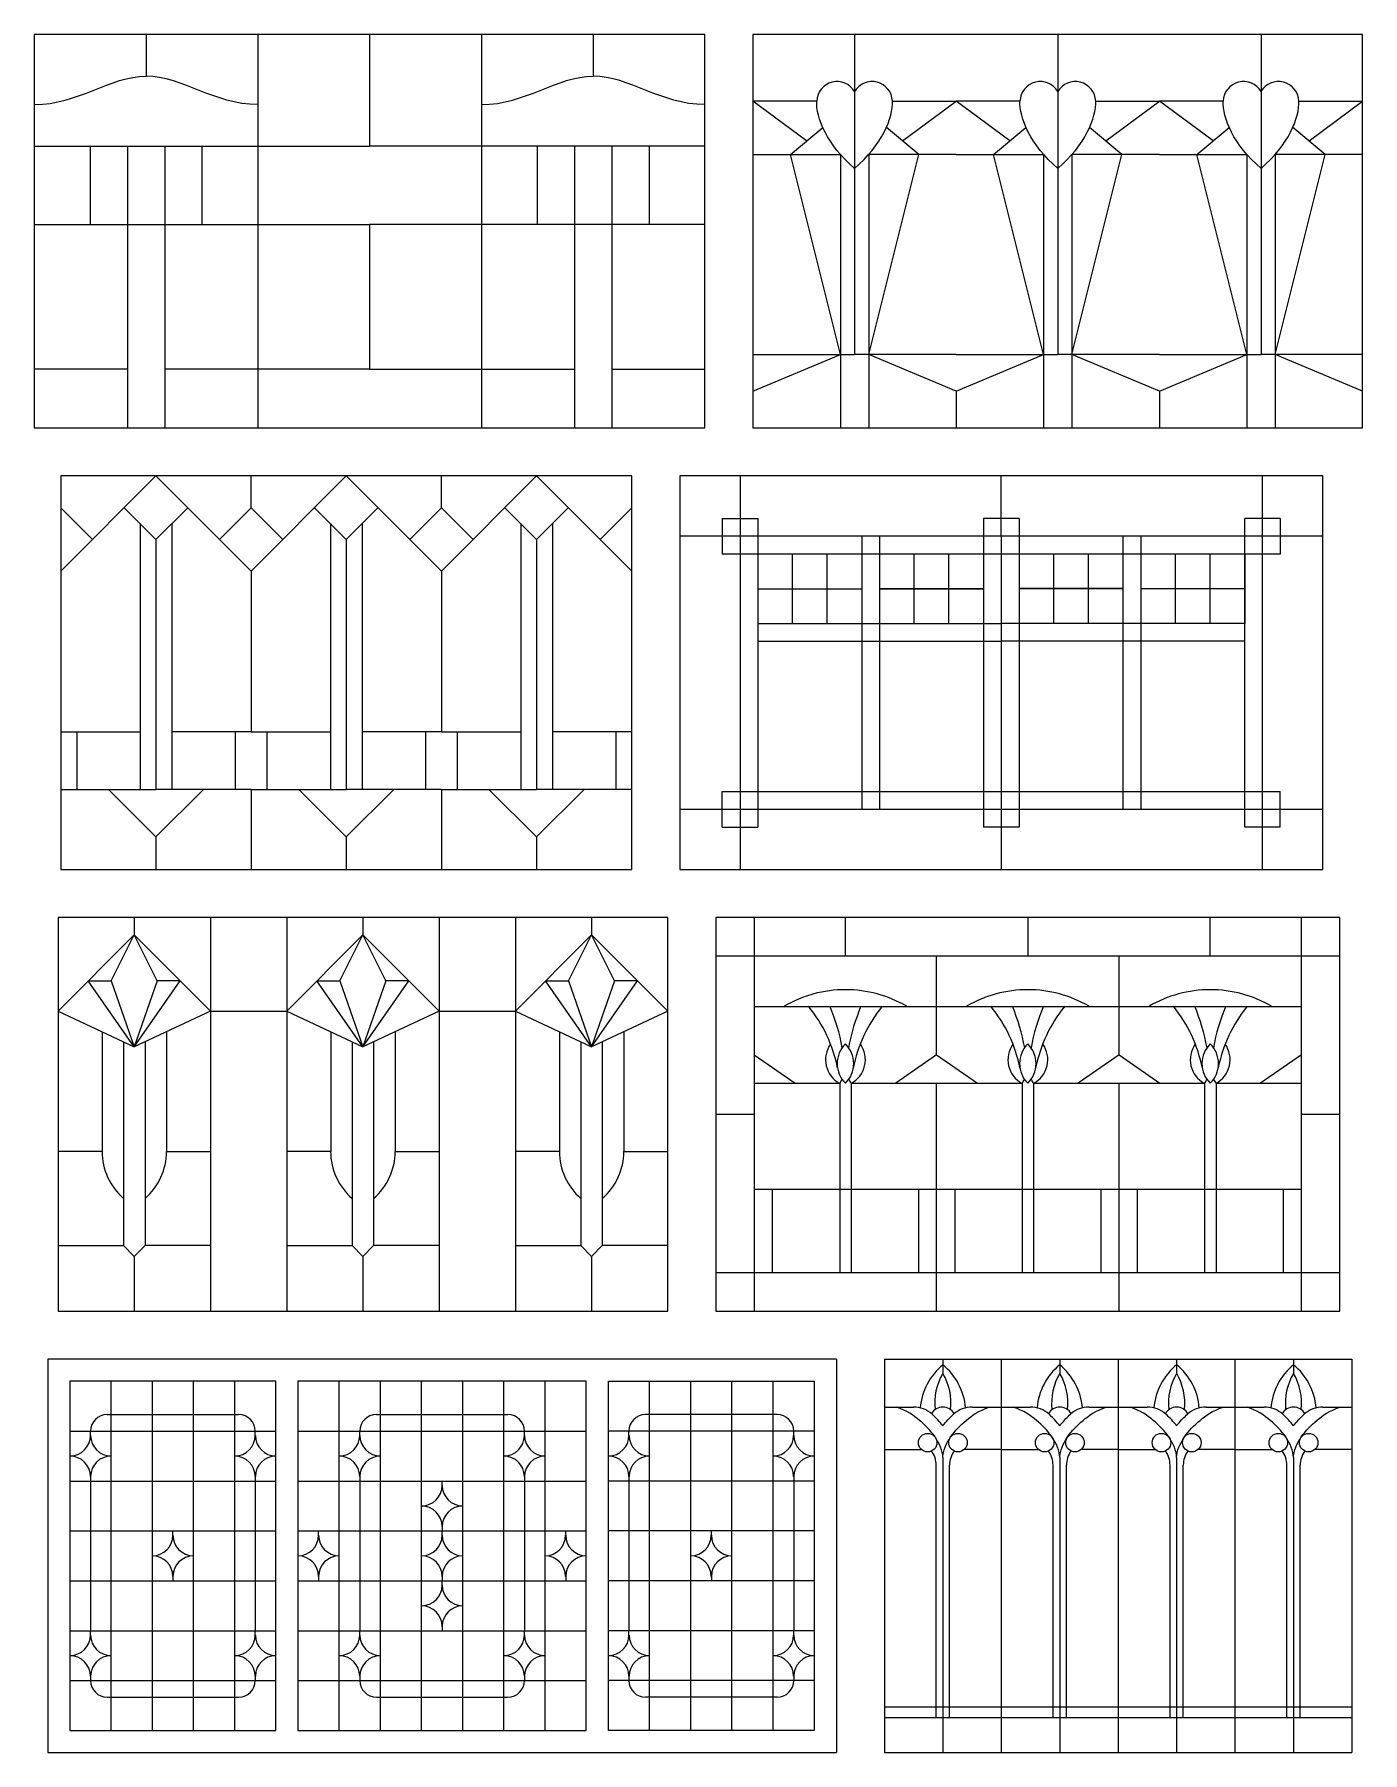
# Model space of a CAD drawing. Header units: millimetres. Extents: x -187 to 164, y -192 to 147.
# Drawn here: x 21.1 to 159.4, y -31.6 to 147.3 of the extents above; entities that cross this region are included whole.
import ezdxf

# ---------------------------------------------------------------- set-up
doc = ezdxf.new("R2010")
doc.units = ezdxf.units.MM
doc.header["$MEASUREMENT"] = 0
doc.layers.add('Layer 03', color=5, linetype='Continuous')

msp = doc.modelspace()

# ---------------------------------------------------------------- linework, layer by layer
at = {"layer": 'Layer 03'}
for p, q in [((159.43, 147.32), (95.93, 147.32)), ((95.93, 147.32), (95.93, 106.35)), ((159.43, 106.35), (159.43, 147.32)), ((21.09, 135.68), (56.01, 135.68)), ((90.93, 135.68), (56.01, 135.68)), ((21.09, 127.54), (56.01, 127.54)), ((90.93, 127.54), (56.01, 127.54)), ((30.79, 112.46), (21.09, 112.46)), ((56.01, 112.46), (34.67, 112.46)), ((56.01, 112.46), (77.35, 112.46)), ((81.23, 112.46), (90.93, 112.46)), ((95.93, 106.35), (159.43, 106.35)), ((94.59, 101.35), (94.59, 60.38)), ((149, 60.38), (149, 101.35)), ((92.73, 96.92), (96.44, 96.92)), ((92.73, 96.92), (92.73, 93.22)), ((96.44, 96.92), (96.44, 64.8)), ((119.94, 96.92), (119.94, 64.8)), ((123.65, 96.92), (123.65, 64.8)), ((147.15, 64.8), (147.15, 96.92)), ((150.86, 96.92), (147.15, 96.92)), ((150.86, 96.92), (150.86, 93.22)), ((155.28, 95.07), (88.31, 95.07)), ((107.27, 95.07), (107.27, 66.66)), ((136.33, 95.07), (136.33, 66.66)), ((150.86, 93.22), (92.73, 93.22)), ((100.05, 86), (100.05, 93.22)), ((103.66, 86), (103.66, 93.22)), ((112.73, 86), (112.73, 93.22)), ((116.33, 86), (116.33, 93.22)), ((127.26, 86), (127.26, 93.22)), ((130.87, 86), (130.87, 93.22)), ((139.94, 86), (139.94, 93.22)), ((143.54, 86), (143.54, 93.22)), ((96.44, 84.15), (121.8, 84.15)), ((147.15, 84.15), (121.8, 84.15)), ((92.73, 68.51), (150.86, 68.51)), ((92.73, 64.8), (92.73, 68.51)), ((150.86, 64.8), (150.86, 68.51)), ((88.31, 66.66), (155.28, 66.66)), ((92.73, 64.8), (96.44, 64.8)), ((150.86, 64.8), (147.15, 64.8)), ((23.56, 55.38), (23.56, 14.41)), ((87.06, 55.38), (23.56, 55.38)), ((63.25, 55.38), (63.25, 14.41)), ((87.06, 14.41), (87.06, 55.38)), ((96.07, 55.38), (96.07, 14.41)), ((153.06, 14.41), (153.06, 55.38)), ((157.06, 51.37), (92.06, 51.37)), ((115.06, 41.1), (115.06, 51.37)), ((134.06, 41.1), (134.06, 51.37)), ((26.71, 48.77), (29.1, 48.77)), ((31.5, 41.93), (26.71, 48.77)), ((31.5, 41.93), (36.29, 48.77)), ((36.29, 48.77), (33.9, 48.77)), ((50.52, 48.77), (52.92, 48.77)), ((55.31, 41.93), (50.52, 48.77)), ((55.31, 41.93), (60.11, 48.77)), ((60.11, 48.77), (57.71, 48.77)), ((79.13, 41.93), (74.33, 48.77)), ((74.33, 48.77), (76.73, 48.77)), ((79.13, 41.93), (83.92, 48.77)), ((83.92, 48.77), (81.52, 48.77)), ((30.38, 42.45), (30.38, 21.22)), ((32.62, 42.45), (32.62, 21.22)), ((54.2, 42.45), (54.2, 21.22)), ((56.43, 42.45), (56.43, 21.22)), ((78.01, 42.45), (78.01, 21.22)), ((80.24, 42.45), (80.24, 21.22)), ((115.06, 14.41), (115.06, 38.12)), ((134.06, 14.41), (134.06, 38.12)), ((92.06, 18.41), (157.06, 18.41)), ((23.56, 14.41), (87.06, 14.41)), ((22.5, 9.41), (22.5, -31.56)), ((104.63, 9.41), (22.5, 9.41)), ((104.63, 9.41), (104.63, -31.56)), ((109.63, 9.41), (109.63, -31.56)), ((109.63, 9.41), (158.32, 9.41)), ((146.15, -31.56), (146.15, 9.41)), ((24.8, 7.1), (24.8, -29.26)), ((46.25, 7.1), (24.8, 7.1)), ((46.25, -29.26), (46.25, 7.1)), ((48.55, 7.1), (48.55, -29.26)), ((78.57, 7.1), (48.55, 7.1)), ((69.99, -29.26), (69.99, 7.1)), ((78.57, -29.26), (78.57, 7.1)), ((80.88, -29.26), (80.88, 7.1)), ((80.88, 7.1), (102.32, 7.1)), ((102.32, 7.1), (102.32, -29.26)), ((28.68, 3.64), (42.37, 3.64)), ((56.72, 3.64), (70.41, 3.64)), ((98.45, 3.64), (84.75, 3.64)), ((48.55, 1.91), (78.57, 1.91)), ((109.63, -0.02), (113.5, -0.02)), ((121.8, -0.02), (117.93, -0.02)), ((121.8, -0.02), (125.67, -0.02)), ((133.97, -0.02), (130.1, -0.02)), ((133.97, -0.02), (137.85, -0.02)), ((146.15, -0.02), (142.27, -0.02)), ((146.15, -0.02), (150.02, -0.02)), ((158.32, -0.02), (154.45, -0.02)), ((48.55, -3.29), (78.57, -3.29)), ((48.55, -8.48), (78.57, -8.48)), ((48.55, -13.67), (78.57, -13.67)), ((48.55, -18.87), (78.57, -18.87)), ((48.55, -24.06), (78.57, -24.06)), ((28.68, -25.79), (42.37, -25.79)), ((56.72, -25.79), (70.41, -25.79)), ((98.45, -25.79), (84.75, -25.79)), ((109.63, -26.8), (158.32, -26.8)), ((109.63, -27.92), (158.32, -27.92)), ((24.8, -29.26), (46.25, -29.26)), ((48.55, -29.26), (78.57, -29.26)), ((102.32, -29.26), (80.88, -29.26)), ((22.5, -31.56), (104.63, -31.56)), ((109.63, -31.56), (158.32, -31.56))]:
    msp.add_line(p, q, dxfattribs=at)
for points in [[(21.09, 106.35), (90.93, 106.35), (90.93, 147.32), (21.09, 147.32)], [(23.85, 60.38), (83.31, 60.38), (83.31, 101.35), (23.85, 101.35)], [(88.31, 60.38), (155.28, 60.38), (155.28, 101.35), (88.31, 101.35)], [(92.06, 14.41), (157.06, 14.41), (157.06, 55.38), (92.06, 55.38)]]:
    msp.add_lwpolyline(points, close=True, dxfattribs=at)
for points in [[(32.73, 147.32), (32.73, 142.96)], [(44.37, 147.32), (44.37, 106.35)], [(56.01, 147.32), (56.01, 135.68)], [(67.65, 147.32), (67.65, 106.35)], [(79.29, 147.32), (79.29, 142.96)], [(106.52, 147.32), (106.52, 141.37)], [(127.68, 147.32), (127.68, 141.37)], [(148.85, 147.32), (148.85, 141.37)], [(106.52, 141.37), (106.52, 133.37)], [(127.68, 141.37), (127.68, 133.37)], [(148.85, 141.37), (148.85, 133.37)], [(102.57, 140.38), (95.93, 140.38)], [(101.52, 136.22), (95.93, 140.38)], [(110.46, 140.38), (117.1, 140.38)], [(111.51, 136.22), (117.1, 140.38)], [(122.69, 136.22), (117.1, 140.38)], [(123.74, 140.38), (117.1, 140.38)], [(131.63, 140.38), (138.27, 140.38)], [(132.68, 136.22), (138.27, 140.38)], [(143.85, 136.22), (138.27, 140.38)], [(144.91, 140.38), (138.27, 140.38)], [(152.79, 140.38), (159.43, 140.38)], [(153.85, 136.22), (159.43, 140.38)], [(99.84, 134.81), (103.2, 137.63)], [(113.2, 134.81), (109.83, 137.63)], [(121, 134.81), (124.37, 137.63)], [(134.36, 134.81), (131, 137.63)], [(142.17, 134.81), (145.54, 137.63)], [(155.53, 134.81), (152.16, 137.63)], [(26.91, 135.68), (26.91, 127.54)], [(30.79, 135.68), (30.79, 106.35)], [(34.67, 135.68), (34.67, 106.35)], [(38.55, 135.68), (38.55, 127.54)], [(73.47, 135.68), (73.47, 127.54)], [(77.35, 135.68), (77.35, 106.35)], [(81.23, 135.68), (81.23, 106.35)], [(85.11, 135.68), (85.11, 127.54)], [(95.93, 134.81), (105.05, 134.81)], [(105.05, 113.98), (99.84, 134.81)], [(105.05, 134.81), (105.05, 106.35)], [(107.99, 113.98), (113.2, 134.81)], [(107.99, 134.81), (107.99, 106.35)], [(117.1, 134.81), (107.99, 134.81)], [(117.1, 134.81), (126.21, 134.81)], [(126.21, 113.98), (121, 134.81)], [(126.21, 134.81), (126.21, 106.35)], [(138.27, 134.81), (129.15, 134.81)], [(129.15, 134.81), (129.15, 106.35)], [(129.15, 113.98), (134.36, 134.81)], [(138.27, 134.81), (147.38, 134.81)], [(147.38, 113.98), (142.17, 134.81)], [(147.38, 134.81), (147.38, 106.35)], [(159.43, 134.81), (150.32, 134.81)], [(150.32, 134.81), (150.32, 106.35)], [(150.32, 113.98), (155.53, 134.81)], [(106.52, 133.37), (106.52, 113.98)], [(127.68, 133.37), (127.68, 113.98)], [(148.85, 133.37), (148.85, 113.98)], [(56.01, 127.54), (56.01, 112.46)], [(95.93, 113.98), (106.52, 113.98)], [(95.93, 110.17), (105.05, 113.98)], [(117.1, 113.98), (106.52, 113.98)], [(117.1, 110.17), (107.99, 113.98)], [(117.1, 110.17), (126.21, 113.98)], [(117.1, 113.98), (127.68, 113.98)], [(138.27, 113.98), (127.68, 113.98)], [(138.27, 110.17), (129.15, 113.98)], [(138.27, 110.17), (147.38, 113.98)], [(138.27, 113.98), (148.85, 113.98)], [(159.43, 113.98), (148.85, 113.98)], [(159.43, 110.17), (150.32, 113.98)], [(117.1, 110.17), (117.1, 106.35)], [(138.27, 110.17), (138.27, 106.35)], [(33.76, 101.35), (23.85, 91.44)], [(33.76, 101.35), (43.67, 91.44)], [(43.67, 98.04), (43.67, 101.35)], [(53.58, 101.35), (43.67, 91.44)], [(53.58, 101.35), (63.49, 91.44)], [(63.49, 98.04), (63.49, 101.35)], [(73.4, 101.35), (63.49, 91.44)], [(73.4, 101.35), (83.31, 91.44)], [(121.8, 95.07), (121.8, 101.35)], [(27.16, 94.74), (23.85, 98.04)], [(30.46, 98.04), (33.76, 94.74)], [(37.07, 98.04), (33.76, 94.74)], [(40.37, 94.74), (43.67, 98.04)], [(46.97, 94.74), (43.67, 98.04)], [(50.28, 98.04), (53.58, 94.74)], [(56.88, 98.04), (53.58, 94.74)], [(60.19, 94.74), (63.49, 98.04)], [(66.79, 94.74), (63.49, 98.04)], [(70.1, 98.04), (73.4, 94.74)], [(76.7, 98.04), (73.4, 94.74)], [(80.01, 94.74), (83.31, 98.04)], [(123.65, 96.92), (119.94, 96.92)], [(32.11, 96.39), (32.11, 68.72)], [(35.41, 96.39), (35.41, 68.72)], [(51.93, 96.39), (51.93, 68.72)], [(55.23, 96.39), (55.23, 68.72)], [(71.75, 96.39), (71.75, 68.72)], [(75.05, 96.39), (75.05, 68.72)], [(109.12, 95.07), (109.12, 66.66)], [(121.8, 95.07), (121.8, 66.66)], [(134.47, 95.07), (134.47, 66.66)], [(33.76, 94.74), (33.76, 68.72)], [(53.58, 94.74), (53.58, 68.72)], [(73.4, 94.74), (73.4, 68.72)], [(96.44, 93.22), (96.44, 86.03)], [(147.15, 93.22), (147.15, 86.03)], [(43.67, 91.44), (43.67, 74.7)], [(63.49, 91.44), (63.49, 74.7)], [(96.44, 89.61), (96.44, 86)], [(96.44, 89.61), (107.27, 89.61)], [(109.12, 89.62), (119.94, 89.62)], [(109.12, 89.61), (119.94, 89.61)], [(134.47, 89.62), (123.65, 89.62)], [(134.47, 89.61), (123.65, 89.61)], [(147.15, 89.61), (136.33, 89.61)], [(147.15, 89.61), (147.15, 86)], [(96.44, 86), (121.8, 86)], [(147.15, 86), (121.8, 86)], [(23.85, 74.7), (32.11, 74.7)], [(25.5, 74.7), (25.5, 68.72)], [(43.67, 74.7), (35.41, 74.7)], [(42.02, 74.7), (42.02, 68.72)], [(43.67, 74.7), (51.93, 74.7)], [(45.32, 74.7), (45.32, 68.72)], [(63.49, 74.7), (55.23, 74.7)], [(61.84, 74.7), (61.84, 68.72)], [(63.49, 74.7), (71.75, 74.7)], [(65.14, 74.7), (65.14, 68.72)], [(83.31, 74.7), (75.05, 74.7)], [(81.66, 74.7), (81.66, 68.72)], [(23.85, 68.72), (33.76, 68.72)], [(28.81, 68.72), (33.76, 63.77)], [(43.67, 68.72), (33.76, 68.72)], [(38.72, 68.72), (33.76, 63.77)], [(43.67, 68.72), (43.67, 60.38)], [(43.67, 68.72), (53.58, 68.72)], [(48.63, 68.72), (53.58, 63.77)], [(63.49, 68.72), (53.58, 68.72)], [(58.54, 68.72), (53.58, 63.77)], [(63.49, 68.72), (63.49, 60.38)], [(63.49, 68.72), (73.4, 68.72)], [(68.44, 68.72), (73.4, 63.77)], [(83.31, 68.72), (73.4, 68.72)], [(78.35, 68.72), (73.4, 63.77)], [(121.8, 66.66), (121.8, 60.38)], [(123.65, 64.8), (119.94, 64.8)], [(33.76, 63.77), (33.76, 60.38)], [(53.58, 63.77), (53.58, 60.38)], [(73.4, 63.77), (73.4, 60.38)], [(31.5, 55.38), (31.5, 53.57)], [(39.44, 55.38), (39.44, 14.41)], [(47.38, 55.38), (47.38, 14.41)], [(55.31, 55.38), (55.31, 53.57)], [(71.19, 55.38), (71.19, 14.41)], [(79.13, 55.38), (79.13, 53.57)], [(105.57, 51.37), (105.57, 55.38)], [(124.56, 55.38), (124.56, 51.37)], [(143.56, 51.37), (143.56, 55.38)], [(31.5, 53.57), (23.56, 45.63)], [(29.1, 48.77), (31.5, 53.57)], [(31.5, 53.57), (39.44, 45.63)], [(33.9, 48.77), (31.5, 53.57)], [(55.31, 53.57), (47.38, 45.63)], [(52.92, 48.77), (55.31, 53.57)], [(55.31, 53.57), (63.25, 45.63)], [(57.71, 48.77), (55.31, 53.57)], [(79.13, 53.57), (71.19, 45.63)], [(76.73, 48.77), (79.13, 53.57)], [(81.52, 48.77), (79.13, 53.57)], [(79.13, 53.57), (87.06, 45.63)], [(29.1, 48.77), (31.5, 41.93)], [(33.9, 48.77), (31.5, 41.93)], [(52.92, 48.77), (55.31, 41.93)], [(57.71, 48.77), (55.31, 41.93)], [(76.73, 48.77), (79.13, 41.93)], [(81.52, 48.77), (79.13, 41.93)], [(23.56, 45.63), (31.5, 41.93)], [(39.44, 45.63), (31.5, 41.93)], [(39.44, 45.63), (47.38, 45.63)], [(47.38, 45.63), (55.31, 41.93)], [(63.25, 45.63), (55.31, 41.93)], [(63.25, 45.63), (71.19, 45.63)], [(71.19, 45.63), (79.13, 41.93)], [(87.06, 45.63), (79.13, 41.93)], [(96.07, 46.13), (115.06, 46.13)], [(115.06, 46.13), (134.06, 46.13)], [(134.06, 46.13), (153.06, 46.13)], [(28.15, 43.49), (28.15, 31.02)], [(34.86, 43.49), (34.86, 31.02)], [(51.96, 43.49), (51.96, 31.02)], [(58.67, 43.49), (58.67, 31.02)], [(75.77, 43.49), (75.77, 31.02)], [(82.48, 43.49), (82.48, 31.02)], [(96.07, 41.1), (100.33, 38.12)], [(115.06, 41.1), (110.8, 38.12)], [(115.06, 41.1), (119.33, 38.12)], [(134.06, 41.1), (129.8, 38.12)], [(134.06, 41.1), (138.32, 38.12)], [(153.06, 41.1), (148.8, 38.12)], [(96.07, 38.12), (104.97, 38.12)], [(104.97, 38.12), (104.97, 18.41)], [(106.17, 38.12), (106.17, 18.41)], [(106.17, 38.12), (115.06, 38.12)], [(115.06, 38.12), (123.96, 38.12)], [(123.96, 38.12), (123.96, 18.41)], [(125.16, 38.12), (125.16, 18.41)], [(125.16, 38.12), (134.06, 38.12)], [(134.06, 38.12), (142.96, 38.12)], [(142.96, 38.12), (142.96, 18.41)], [(144.16, 38.12), (144.16, 18.41)], [(144.16, 38.12), (153.06, 38.12)], [(92.06, 34.89), (96.07, 34.89)], [(153.06, 34.89), (157.06, 34.89)], [(28.15, 31.02), (23.56, 31.02)], [(34.86, 31.02), (39.44, 31.02)], [(51.96, 31.02), (47.38, 31.02)], [(58.67, 31.02), (63.25, 31.02)], [(75.77, 31.02), (71.19, 31.02)], [(82.48, 31.02), (87.06, 31.02)], [(96.07, 27.09), (115.06, 27.09)], [(97.95, 27.09), (97.95, 18.41)], [(113.18, 27.09), (113.18, 18.41)], [(115.06, 27.09), (134.06, 27.09)], [(116.95, 27.09), (116.95, 18.41)], [(132.18, 27.09), (132.18, 18.41)], [(134.06, 27.09), (153.06, 27.09)], [(135.94, 27.09), (135.94, 18.41)], [(151.17, 27.09), (151.17, 18.41)], [(23.56, 21.22), (30.38, 21.22)], [(30.38, 21.22), (31.5, 20.1)], [(32.62, 21.22), (31.5, 20.1)], [(31.5, 20.1), (31.5, 14.41)], [(39.44, 21.22), (32.62, 21.22)], [(47.38, 21.22), (54.2, 21.22)], [(54.2, 21.22), (55.31, 20.1)], [(56.43, 21.22), (55.31, 20.1)], [(55.31, 20.1), (55.31, 14.41)], [(63.25, 21.22), (56.43, 21.22)], [(71.19, 21.22), (78.01, 21.22)], [(78.01, 21.22), (79.13, 20.1)], [(80.24, 21.22), (79.13, 20.1)], [(79.13, 20.1), (79.13, 14.41)], [(87.06, 21.22), (80.24, 21.22)], [(96.07, 18.41), (124.56, 18.41)], [(115.71, 9.41), (115.71, 7.92)], [(121.8, 9.41), (121.8, -31.56)], [(127.89, 9.41), (127.89, 7.92)], [(133.97, 9.41), (133.97, -31.56)], [(140.06, 9.41), (140.06, 7.92)], [(152.23, 9.41), (152.23, 7.92)], [(158.32, 9.41), (158.32, -31.56)], [(29.09, -29.26), (29.09, 7.1)], [(33.38, -29.26), (33.38, 7.1)], [(37.67, -29.26), (37.67, 7.1)], [(41.96, -29.26), (41.96, 7.1)], [(52.84, -29.26), (52.84, 7.1)], [(57.13, -29.26), (57.13, 7.1)], [(61.42, -29.26), (61.42, 7.1)], [(65.71, -29.26), (65.71, 7.1)], [(74.28, -29.26), (74.28, 7.1)], [(85.17, -29.26), (85.17, 7.1)], [(89.45, -29.26), (89.45, 7.1)], [(93.74, -29.26), (93.74, 7.1)], [(98.03, -29.26), (98.03, 7.1)], [(109.63, 4.42), (112.64, 4.42)], [(118.78, 4.42), (121.8, 4.42)], [(121.8, 4.42), (124.82, 4.42)], [(130.95, 4.42), (133.97, 4.42)], [(133.97, 4.42), (136.99, 4.42)], [(143.13, 4.42), (146.15, 4.42)], [(146.15, 4.42), (149.16, 4.42)], [(155.3, 4.42), (158.32, 4.42)], [(24.8, 1.91), (46.25, 1.91)], [(26.95, 1.46), (26.95, 1.91)], [(44.1, 1.46), (44.1, 1.91)], [(54.98, 1.46), (54.98, 1.91)], [(72.14, 1.46), (72.14, 1.91)], [(102.32, 1.91), (80.88, 1.91)], [(83.02, 1.46), (83.02, 1.91)], [(100.18, 1.46), (100.18, 1.91)], [(115.02, -27.92), (115.02, -1.63)], [(115.71, -0.82), (115.71, -31.56)], [(116.4, -27.92), (116.4, -1.63)], [(127.2, -27.92), (127.2, -1.63)], [(127.89, -0.82), (127.89, -31.56)], [(128.58, -27.92), (128.58, -1.63)], [(139.37, -27.92), (139.37, -1.63)], [(140.06, -0.82), (140.06, -31.56)], [(140.75, -27.92), (140.75, -1.63)], [(151.54, -27.92), (151.54, -1.63)], [(152.23, -0.82), (152.23, -31.56)], [(152.92, -27.92), (152.92, -1.63)], [(24.8, -3.29), (46.25, -3.29)], [(26.95, -2.83), (26.95, -3.29)], [(26.95, -3.29), (26.95, -18.87)], [(44.1, -2.83), (44.1, -3.29)], [(44.1, -3.29), (44.1, -18.87)], [(54.98, -2.83), (54.98, -3.29)], [(54.98, -3.29), (54.98, -18.87)], [(63.56, -3.74), (63.56, -3.29)], [(72.14, -2.83), (72.14, -3.29)], [(72.14, -3.29), (72.14, -18.87)], [(102.32, -3.29), (80.88, -3.29)], [(83.02, -2.83), (83.02, -3.29)], [(83.02, -3.29), (83.02, -18.87)], [(100.18, -2.83), (100.18, -3.29)], [(100.18, -3.29), (100.18, -18.87)], [(24.8, -8.48), (46.25, -8.48)], [(35.52, -8.93), (35.52, -8.48)], [(50.7, -8.93), (50.7, -8.48)], [(63.56, -8.03), (63.56, -8.48)], [(63.56, -8.93), (63.56, -8.48)], [(76.43, -8.93), (76.43, -8.48)], [(102.32, -8.48), (80.88, -8.48)], [(91.6, -8.93), (91.6, -8.48)], [(24.8, -13.67), (46.25, -13.67)], [(35.52, -13.22), (35.52, -13.67)], [(50.7, -13.22), (50.7, -13.67)], [(63.56, -13.22), (63.56, -13.67)], [(63.56, -14.13), (63.56, -13.67)], [(76.43, -13.22), (76.43, -13.67)], [(102.32, -13.67), (80.88, -13.67)], [(91.6, -13.22), (91.6, -13.67)], [(24.8, -18.87), (46.25, -18.87)], [(26.95, -19.32), (26.95, -18.87)], [(44.1, -19.32), (44.1, -18.87)], [(54.98, -19.32), (54.98, -18.87)], [(63.56, -18.42), (63.56, -18.87)], [(72.14, -19.32), (72.14, -18.87)], [(102.32, -18.87), (80.88, -18.87)], [(83.02, -19.32), (83.02, -18.87)], [(100.18, -19.32), (100.18, -18.87)], [(24.8, -24.06), (46.25, -24.06)], [(26.95, -23.61), (26.95, -24.06)], [(44.1, -23.61), (44.1, -24.06)], [(54.98, -23.61), (54.98, -24.06)], [(72.14, -23.61), (72.14, -24.06)], [(102.32, -24.06), (80.88, -24.06)], [(83.02, -23.61), (83.02, -24.06)], [(100.18, -23.61), (100.18, -24.06)]]:
    msp.add_lwpolyline(points, dxfattribs=at)
for centre in [(114.13, 0.71), (117.29, 0.71), (126.31, 0.71), (129.47, 0.71), (138.48, 0.71), (141.64, 0.71), (150.65, 0.71), (153.81, 0.71)]:
    msp.add_circle(centre, 0.965, dxfattribs=at)
for centre, radius, start, end in [((104.69, 140.29), 2.12, 30.596, 177.5808), ((108.34, 140.29), 2.12, 2.4192, 149.404), ((125.86, 140.29), 2.12, 30.596, 177.5808), ((129.51, 140.29), 2.12, 2.4192, 149.404), ((147.03, 140.29), 2.12, 30.596, 177.5808), ((150.67, 140.29), 2.12, 2.4192, 149.404), ((105.57, 35.21), 12.65, 90, 120.2606), ((105.57, 35.21), 12.65, 59.7394, 90), ((124.56, 35.21), 12.65, 90, 120.2606), ((124.56, 35.21), 12.65, 59.7394, 90), ((143.56, 35.21), 12.65, 90, 120.2606), ((143.56, 35.21), 12.65, 59.7394, 90), ((90.26, 36.83), 14.77, 11.1176, 39.045), ((84.94, 38.12), 20.63, 10.3536, 22.8653), ((126.19, 38.12), 20.63, 157.1347, 169.6464), ((120.87, 36.83), 14.77, 140.955, 168.8824), ((109.25, 36.83), 14.77, 11.1176, 39.045), ((103.94, 38.12), 20.63, 10.3536, 22.8653), ((145.19, 38.12), 20.63, 157.1347, 169.6464), ((139.87, 36.83), 14.77, 140.955, 168.8824), ((128.25, 36.83), 14.77, 11.1176, 39.045), ((122.93, 38.12), 20.63, 10.3536, 22.8653), ((164.18, 38.12), 20.63, 157.1347, 169.6464), ((158.87, 36.83), 14.77, 140.955, 168.8824), ((106.29, 40.58), 2.8, 144.5504, 241.8142), ((107.57, 40.17), 2.87, 134.3986, 225.6014), ((103.56, 40.17), 2.87, 314.3986, 45.6014), ((104.84, 40.58), 2.8, 298.1858, 35.4496), ((125.29, 40.58), 2.8, 144.5504, 241.8142), ((126.57, 40.17), 2.87, 134.3986, 225.6014), ((122.55, 40.17), 2.87, 314.3986, 45.6014), ((123.84, 40.58), 2.8, 298.1858, 35.4496), ((144.28, 40.58), 2.8, 144.5504, 241.8142), ((145.57, 40.17), 2.87, 134.3986, 225.6014), ((141.55, 40.17), 2.87, 314.3986, 45.6014), ((142.83, 40.58), 2.8, 298.1858, 35.4496), ((102.69, 39.74), 2.8, 324.5504, 334.4958), ((108.45, 39.74), 2.8, 205.5042, 215.4496), ((121.68, 39.74), 2.8, 324.5504, 334.4958), ((127.44, 39.74), 2.8, 205.5042, 215.4496), ((140.68, 39.74), 2.8, 324.5504, 334.4958), ((146.44, 39.74), 2.8, 205.5042, 215.4496), ((34.58, 31.02), 6.44, 180, 229.2763), ((28.42, 31.02), 6.44, 310.7237, 0), ((58.39, 31.02), 6.44, 180, 229.2763), ((52.23, 31.02), 6.44, 310.7237, 0), ((82.21, 31.02), 6.44, 180, 229.2763), ((76.05, 31.02), 6.44, 310.7237, 0), ((119.77, 3.82), 6.43, 129.1035, 175.459), ((121.04, 4.8), 6.18, 149.6626, 186.131), ((111.66, 3.82), 6.43, 4.541, 50.8965), ((110.38, 4.8), 6.18, 353.869, 30.3374), ((131.94, 3.82), 6.43, 129.1035, 175.459), ((133.22, 4.8), 6.18, 149.6626, 186.131), ((123.83, 3.82), 6.43, 4.541, 50.8965), ((122.56, 4.8), 6.18, 353.869, 30.3374), ((144.11, 3.82), 6.43, 129.1035, 175.459), ((145.39, 4.8), 6.18, 149.6626, 186.131), ((136.01, 3.82), 6.43, 4.541, 50.8965), ((134.73, 4.8), 6.18, 353.869, 30.3374), ((156.29, 3.82), 6.43, 129.1035, 175.459), ((157.56, 4.8), 6.18, 149.6626, 186.131), ((148.18, 3.82), 6.43, 4.541, 50.8965), ((146.9, 4.8), 6.18, 353.869, 30.3374), ((28.68, 1.91), 1.73, 90, 180), ((42.37, 1.91), 1.73, 0, 90), ((56.72, 1.91), 1.73, 90, 180), ((70.41, 1.91), 1.73, 0, 90), ((84.75, 1.91), 1.73, 90, 180), ((98.45, 1.91), 1.73, 0, 90), ((112.64, 1.52), 2.9, 47.6827, 90), ((115.71, 3.1), 1.32, 27.5385, 152.4615), ((118.78, 1.52), 2.9, 90, 132.3173), ((124.82, 1.52), 2.9, 47.6827, 90), ((127.89, 3.1), 1.32, 27.5385, 152.4615), ((130.95, 1.52), 2.9, 90, 132.3173), ((136.99, 1.52), 2.9, 47.6827, 90), ((140.06, 3.1), 1.32, 27.5385, 152.4615), ((143.13, 1.52), 2.9, 90, 132.3173), ((149.16, 1.52), 2.9, 47.6827, 90), ((152.23, 3.1), 1.32, 27.5385, 152.4615), ((155.3, 1.52), 2.9, 90, 132.3173), ((24.8, 1.46), 2.14, 270, 0), ((29.09, 1.46), 2.14, 180, 270), ((41.96, 1.46), 2.14, 270, 0), ((46.25, 1.46), 2.14, 180, 270), ((52.84, 1.46), 2.14, 270, 0), ((57.13, 1.46), 2.14, 180, 270), ((69.99, 1.46), 2.14, 270, 0), ((74.28, 1.46), 2.14, 180, 270), ((80.88, 1.46), 2.14, 270, 0), ((85.17, 1.46), 2.14, 180, 270), ((98.03, 1.46), 2.14, 270, 0), ((102.32, 1.46), 2.14, 180, 270), ((24.8, -2.83), 2.14, 360, 90), ((29.09, -2.83), 2.14, 90, 180), ((41.96, -2.83), 2.14, 360, 90), ((46.25, -2.83), 2.14, 90, 180), ((52.84, -2.83), 2.14, 360, 90), ((57.13, -2.83), 2.14, 90, 180), ((69.99, -2.83), 2.14, 360, 90), ((74.28, -2.83), 2.14, 90, 180), ((80.88, -2.83), 2.14, 360, 90), ((85.17, -2.83), 2.14, 90, 180), ((98.03, -2.83), 2.14, 360, 90), ((102.32, -2.83), 2.14, 90, 180), ((112.57, -1.63), 2.45, 0, 36.6488), ((118.86, -1.63), 2.45, 143.3512, 180), ((124.74, -1.63), 2.45, 0, 36.6488), ((131.03, -1.63), 2.45, 143.3512, 180), ((136.92, -1.63), 2.45, 0, 36.6488), ((143.2, -1.63), 2.45, 143.3512, 180), ((149.09, -1.63), 2.45, 0, 36.6488), ((155.38, -1.63), 2.45, 143.3512, 180), ((61.42, -3.74), 2.14, 270, 0), ((65.71, -3.74), 2.14, 180, 270), ((61.42, -8.03), 2.14, 360, 90), ((65.71, -8.03), 2.14, 90, 180), ((33.38, -8.93), 2.14, 270, 0), ((37.67, -8.93), 2.14, 180, 270), ((48.55, -8.93), 2.14, 270, 0), ((52.84, -8.93), 2.14, 180, 270), ((61.42, -8.93), 2.14, 270, 0), ((65.71, -8.93), 2.14, 180, 270), ((74.28, -8.93), 2.14, 270, 0), ((78.57, -8.93), 2.14, 180, 270), ((89.45, -8.93), 2.14, 270, 0), ((93.74, -8.93), 2.14, 180, 270), ((33.38, -13.22), 2.14, 360, 90), ((37.67, -13.22), 2.14, 90, 180), ((48.55, -13.22), 2.14, 360, 90), ((52.84, -13.22), 2.14, 90, 180), ((61.42, -13.22), 2.14, 360, 90), ((65.71, -13.22), 2.14, 90, 180), ((74.28, -13.22), 2.14, 360, 90), ((78.57, -13.22), 2.14, 90, 180), ((89.45, -13.22), 2.14, 360, 90), ((93.74, -13.22), 2.14, 90, 180), ((61.42, -14.13), 2.14, 270, 0), ((65.71, -14.13), 2.14, 180, 270), ((61.42, -18.42), 2.14, 360, 90), ((65.71, -18.42), 2.14, 90, 180), ((24.8, -19.32), 2.14, 270, 0), ((29.09, -19.32), 2.14, 180, 270), ((41.96, -19.32), 2.14, 270, 0), ((46.25, -19.32), 2.14, 180, 270), ((52.84, -19.32), 2.14, 270, 0), ((57.13, -19.32), 2.14, 180, 270), ((69.99, -19.32), 2.14, 270, 0), ((74.28, -19.32), 2.14, 180, 270), ((80.88, -19.32), 2.14, 270, 0), ((85.17, -19.32), 2.14, 180, 270), ((98.03, -19.32), 2.14, 270, 0), ((102.32, -19.32), 2.14, 180, 270), ((24.8, -23.61), 2.14, 360, 90), ((29.09, -23.61), 2.14, 90, 180), ((41.96, -23.61), 2.14, 360, 90), ((46.25, -23.61), 2.14, 90, 180), ((52.84, -23.61), 2.14, 360, 90), ((57.13, -23.61), 2.14, 90, 180), ((69.99, -23.61), 2.14, 360, 90), ((74.28, -23.61), 2.14, 90, 180), ((80.88, -23.61), 2.14, 360, 90), ((85.17, -23.61), 2.14, 90, 180), ((98.03, -23.61), 2.14, 360, 90), ((102.32, -23.61), 2.14, 90, 180), ((28.68, -24.06), 1.73, 180, 270), ((42.37, -24.06), 1.73, 270, 0), ((56.72, -24.06), 1.73, 180, 270), ((70.41, -24.06), 1.73, 270, 0), ((84.75, -24.06), 1.73, 180, 270), ((98.45, -24.06), 1.73, 270, 0)]:
    msp.add_arc(centre, radius, start, end, dxfattribs=at)
for points in [[(21.09, 140.01), (25.68, 140.01), (28.97, 142.96), (32.73, 142.96)], [(44.37, 140.01), (39.78, 140.01), (36.5, 142.96), (32.73, 142.96)], [(67.65, 140.01), (72.25, 140.01), (75.53, 142.96), (79.29, 142.96)], [(90.93, 140.01), (86.34, 140.01), (83.06, 142.96), (79.29, 142.96)], [(106.52, 133.37), (103.66, 135.78), (102.5, 138.65), (102.57, 140.39)], [(106.52, 133.37), (109.37, 135.78), (110.54, 138.65), (110.46, 140.39)], [(127.68, 133.37), (124.83, 135.78), (123.66, 138.65), (123.74, 140.39)], [(127.68, 133.37), (130.54, 135.78), (131.7, 138.65), (131.63, 140.39)], [(148.85, 133.37), (145.99, 135.78), (144.83, 138.65), (144.91, 140.39)], [(148.85, 133.37), (151.71, 135.78), (152.87, 138.65), (152.79, 140.39)], [(115.71, -0.82), (115.71, -0.18), (115, 1.43), (113.35, 3.06), (111.98, 4.02), (110.88, 4.42)], [(115.71, -0.82), (115.71, -0.18), (116.43, 1.43), (118.08, 3.06), (119.44, 4.02), (120.55, 4.42)], [(127.89, -0.82), (127.89, -0.18), (127.17, 1.43), (125.52, 3.06), (124.16, 4.02), (123.05, 4.42)], [(127.89, -0.82), (127.89, -0.18), (128.6, 1.43), (130.25, 3.06), (131.61, 4.02), (132.72, 4.42)], [(140.06, -0.82), (140.06, -0.18), (139.34, 1.43), (137.69, 3.06), (136.33, 4.02), (135.22, 4.42)], [(140.06, -0.82), (140.06, -0.18), (140.78, 1.43), (142.43, 3.06), (143.79, 4.02), (144.89, 4.42)], [(152.23, -0.82), (152.23, -0.18), (151.52, 1.43), (149.87, 3.06), (148.5, 4.02), (147.4, 4.42)], [(152.23, -0.82), (152.23, -0.18), (152.95, 1.43), (154.6, 3.06), (155.96, 4.02), (157.07, 4.42)]]:
    msp.add_open_spline(points, degree=3, dxfattribs=at)
for points in [[(115.71, 2.47), (115.67, 2.52), (115.47, 2.78), (115.1, 3.19), (114.76, 3.52), (114.6, 3.66)], [(115.71, 2.47), (115.75, 2.52), (115.96, 2.78), (116.32, 3.19), (116.67, 3.52), (116.83, 3.66)], [(127.89, 2.47), (127.84, 2.52), (127.64, 2.78), (127.27, 3.19), (126.93, 3.52), (126.77, 3.66)], [(127.89, 2.47), (127.93, 2.52), (128.13, 2.78), (128.5, 3.19), (128.84, 3.52), (129, 3.66)], [(140.06, 2.47), (140.02, 2.52), (139.81, 2.78), (139.45, 3.19), (139.1, 3.52), (138.94, 3.66)], [(140.06, 2.47), (140.1, 2.52), (140.31, 2.78), (140.67, 3.19), (141.02, 3.52), (141.18, 3.66)], [(152.23, 2.47), (152.19, 2.52), (151.99, 2.78), (151.62, 3.19), (151.28, 3.52), (151.12, 3.66)], [(152.23, 2.47), (152.27, 2.52), (152.48, 2.78), (152.84, 3.19), (153.19, 3.52), (153.35, 3.66)]]:
    msp.add_open_spline(points, degree=3, knots=[4.874381, 4.874381, 4.874381, 4.874381, 5.151244, 6.208547, 7.087119, 7.087119, 7.087119, 7.087119], dxfattribs=at)

doc.saveas('drawing.dxf')
